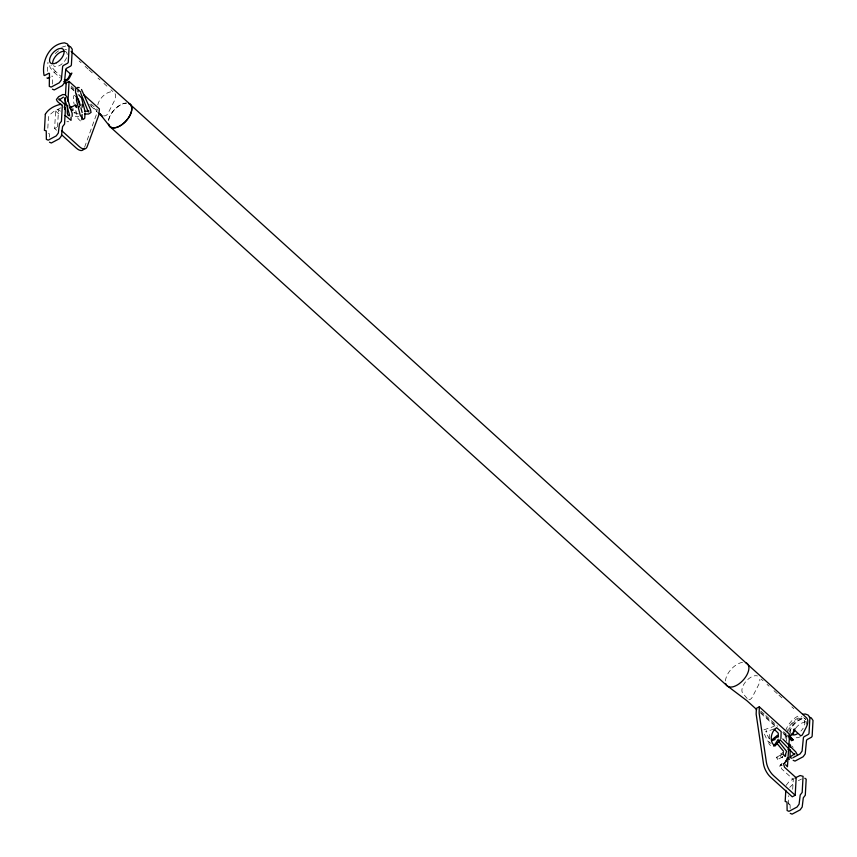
<?xml version="1.0" encoding="UTF-8"?>
<svg xmlns="http://www.w3.org/2000/svg" width="857" height="857" viewBox="0 0 857 857"><rect width="100%" height="100%" fill="white"/><g stroke="black" fill="none" stroke-linecap="round" stroke-linejoin="round"><path stroke-width="0.64" stroke-dasharray="4.29 3.21" d="M52.459 84.061L52.556 76.38A1.243 0.675 -47.8 0 0 51.656 76.23M47.456 71.324L47.96 62.24M47.821 128.186L48.442 117.055L50.017 114.549L53.445 111.742L60.729 107.864M56.605 130.243L54.634 128.454L55.609 111.024L58.522 109.471L60.397 111.174M57.548 126.9L58.522 109.471M785.183 738.359L785.473 733.174M786.405 741.144L786.705 735.842L782.795 732.296M788.29 804.294L788.783 795.639M792.693 789.329L793.25 779.367L781.595 768.804L780.577 765.172L781.863 764.969M782.752 756.217L782.655 757.802L781.402 757.492L780.245 755.595L780.341 754.01L783.255 752.457M777.588 759.613L777.877 758.702L777.053 757.331L776.249 757.384L777.588 759.613L784.316 755.938M84.639 147.093L96.22 115.042L96.477 110.457L89.631 104.254M785.612 730.582C788.247 723.737 793.4 717.673 800.384 715.027M789.254 732.253C791.868 725.847 796.956 720.351 803.491 717.845M769.415 734.406L768.9 743.715L772.168 747.54M786.083 785.398L789.308 781.295L794.214 778.424M789.715 787.379L794.203 782.912M68.506 121.319L68.099 121.93L66.878 121.233M782.109 763.255L780.084 765.322L779.87 766.983L781.359 767.572M61.64 47.264L66.407 45.807M49.695 65.657A13.198 7.113 -47.8 0 0 50.777 68.464L54.066 72.309L55.576 71.495L61.833 77.173M54.634 128.454L56.573 127.414M786.705 735.842L789.618 734.288M776.249 757.384L781.895 754.374M780.245 755.595L783.159 754.042M798.37 780.684L801.488 779.024M781.691 764.562L780.084 765.322L781.702 764.894L782.495 766.287M763.973 729.81L773.989 726.393M73.938 112.792L76.08 112.042M774 729.018L765.708 731.824L766.404 730.571L766.447 733.431L770.068 740.191M790.165 808.494L790.111 804.841L788.547 804.787M48.463 133.521L49.352 133.681L49.406 137.334M78.341 113.852L73.616 112.792M75.309 116.241L78.833 116.423M780.341 754.01L781.595 754.321M74.934 95.502L73.691 95.78L73.423 100.655L74.195 104.425M771.043 743.469L767.54 740.919L763.212 731.449M80.451 120.976L78.051 118.641L75.437 109.385M79.144 60.986L81.136 62.786M85.1 66.375L88.078 69.074M89.074 69.974L94.034 74.473M97.998 78.062L99.99 79.862M103.954 83.461L106.932 86.161M110.907 89.76L112.888 91.549M761.102 679.001L763.084 680.801M767.047 684.389L769.04 686.189M774 690.688L777.963 694.277M778.959 695.177L781.938 697.877M791.857 706.864L793.839 708.664M803.77 717.663L805.751 719.452A11.527 6.213 -47.8 0 0 796.485 720.137A11.527 6.213 -47.8 0 0 788.676 731.085M804.08 720.566L805.634 721.98M71.195 86.064L74.152 88.742M90.938 103.954L97.848 110.21M760.877 711.096L764.819 714.674M765.804 715.563L777.653 726.297M783.577 731.664L786.544 734.342M71.045 87.414L73.981 90.071M760.298 711.91L775.949 726.093M54.066 72.309L60.322 77.976M787.133 736.656L784.455 734.224L786.351 736.442A4.799 2.582 -47.8 0 0 787.337 736.945M71.013 88.153L73.97 90.842M90.756 106.043L97.666 112.31M760.684 713.185L775.499 726.607M783.394 733.763L786.351 736.442M791.589 745.901L793.143 747.304M55.609 111.024L60.301 115.277M788.269 803.073L789.822 804.477M747.175 698.455L742.858 693.409A11.527 6.213 -47.8 0 1 745.751 681.615A11.527 6.213 -47.8 0 1 757.492 675.959M55.576 71.495L51.945 67.264A11.527 6.213 -47.8 0 1 51.066 65.293M55.298 53.627A13.198 7.113 -47.8 0 1 59.454 50.242M103.772 115.577A3.117 1.682 -47.8 0 0 105.818 115.566A3.117 1.682 -47.8 0 0 107.993 113.328L114.195 101.201A11.527 6.213 -47.8 0 0 114.87 93.349M97.773 104.897A11.527 6.213 -47.8 0 1 104.19 95.041A11.527 6.213 -47.8 0 1 113.285 92.095M64.864 49.535A11.527 6.213 -47.8 0 1 66.653 49.835M126.504 103.044A15.04 8.109 -47.8 0 0 108.378 121.705A15.04 8.109 -47.8 0 1 126.397 103.108M64.896 51.324A9.341 5.035 -47.8 0 1 64.339 61.511A9.341 5.035 -47.8 0 1 53.434 65.603M725.451 680.94A15.04 8.109 -47.8 0 1 743.565 662.29M787.229 732.896A13.198 7.113 -47.8 0 1 801.959 716.645M748.879 699.805A3.117 1.682 -47.8 0 0 752.253 697.212L758.466 685.086A11.527 6.213 -47.8 0 0 759.848 679.29M806.491 721.551A11.527 6.213 -47.8 0 1 806.266 724.283M790.615 733.196A9.341 5.035 -47.8 0 1 798.585 720.298A9.341 5.035 -47.8 0 1 803.705 727.218M803.148 728.204A9.341 5.035 -47.8 0 1 800.909 731.075M800.32 736.731A9.341 5.035 -47.8 0 1 794.193 736.763M795.799 728.118A9.341 5.035 -47.8 0 1 804.659 722.376"/><path stroke-width="1.29" d="M790.143 749.843L790.058 757.513L791.911 758.263M790.175 747.283L790.208 744.722A1.243 0.675 -47.8 0 0 789.308 744.572M72.888 108.839L72.813 110.435L71.559 110.146L70.392 108.261L70.478 106.664L71.72 106.954M64.671 109.525L65.346 97.58M65.496 94.923L66.16 82.99L69.074 81.436L80.804 92.063M67.735 105.315C68.003 107.671 65.635 115.77 69.428 115.824M67.96 101.33L69.074 81.436M76.605 94.227L76.487 100.387L80.226 115.266L83.365 119.423L84.736 118.202L85.036 112.963M81.822 119.755L82.122 114.517M759.302 706.821L759.141 713.185L766.383 762.227A12.459 5.817 61.9 0 0 773.517 775.606L795.2 795.242L792.275 796.796L770.604 777.16A12.459 5.817 61.9 0 1 763.469 763.78L756.153 714.117L756.388 708.375L759.302 706.821L789.618 734.288L787.433 766.736L785.633 764.733M778.402 736.838L778.242 733.153L774.182 729.232M785.805 790.347L785.183 801.477L787.005 802.023L787.122 810.551L788.976 811.333L797.031 807.048L799.088 804.177L800.202 794.996L802.184 792.414L803.084 776.335L800.138 775.521L795.253 777.867M795.2 795.242L796.174 777.813L784.509 767.251L783.491 763.619L784.776 763.416M783.255 752.457L783.159 754.042L784.316 755.938L785.569 756.249L785.665 754.663M75.62 88.817L75.555 92.556L79.562 104.747M778.263 739.28L773.742 746.179M780.909 738.638L781.156 731.599L776.646 727.7C770.882 731.375 768.761 742.183 775.082 745.986L780.202 739.634M784.991 755.66L786.587 751.353L778.413 741.069M64.093 81.511A4.799 2.582 -47.8 0 0 69.61 77.537L71.881 73.091L70.37 73.906L68.506 77.548A3.117 1.682 -47.8 0 1 66.332 79.787A3.117 1.682 -47.8 0 1 64.286 79.797M795.125 728.536L792.854 732.981A4.799 2.582 -47.8 0 1 788.729 736.774M78.426 107.896L79.594 106.322M784.605 762.869L786.308 760.727L785.88 761.744L787.24 758.006L788.826 758.177L789.308 759.506M772.468 739.387L777.363 735.327M790.165 756.945L794.846 753.667L794.471 754.728L780.845 740.577M49.835 77.205L48.013 78.18A1.243 0.675 -47.8 0 1 47.092 77.805M69.781 107.982L75.255 105.165L76.155 105.347L76.423 107.489L75.255 105.165M789.49 735.67L793.121 739.902L791.611 740.705L789.136 737.823M793.068 757.642L800.031 753.924L802.088 751.096L803.405 737.684A1.243 0.675 -47.8 0 1 804.369 736.549L808.012 734.599A1.243 0.675 -47.8 0 0 809.04 733.196L809.908 717.63L808.183 715.102L805.301 714.01L802.805 714.277M63.418 97.13L59.176 100.012L58.929 98.823L65.164 104.854M773.775 738.991L777.952 736.838M772.264 740.577L775.135 739.495M84.843 111.421L88.935 110.885L88.357 111.999L80.729 93.124M84.864 114.024L88.646 114.024L91.035 112.438L90.531 109.664L81.49 89.471M77.548 87.457L79.187 87.585M67.649 45.667L70.531 46.76L72.256 49.288L71.388 64.853A1.243 0.675 -47.8 0 1 70.36 66.257L66.717 68.206A1.243 0.675 -47.8 0 0 65.753 69.342L64.436 82.754L62.379 85.582L54.259 89.921L52.406 89.182M809.372 717.191L811.3 717.92L813.014 720.448L812.147 736.013A1.243 0.675 -47.8 0 1 811.129 737.416L807.476 739.366A1.243 0.675 -47.8 0 0 806.512 740.502L805.205 753.914L803.148 756.742L795.017 761.08L793.164 760.33M49.47 142.208L51.334 142.99L59.379 138.705L61.436 135.834L62.55 126.654L64.543 124.072L65.443 107.993L64.05 107.071M790.24 813.368L792.093 814.15L800.138 809.865L802.195 806.994L803.309 797.803L805.291 795.232L806.191 779.152L804.809 778.231M130.575 104.672L71.131 51.366M61.276 104.875L57.376 101.426L56.391 99.551L58.597 96.712L62.818 94.516L65.25 94.784L66.803 96.777L72.159 113.381L72.181 116.327M130.468 104.736L806.694 717.962A13.198 7.113 -47.8 0 1 806.201 727.336L802.27 735.017L800.759 735.82L793.614 729.339M65.903 69.856L70.37 73.906M83.74 94.72L99.391 108.903L98.855 114.934L87.103 146.761A12.459 5.817 61.9 0 1 79.219 146.536L61.49 130.468M788.644 735.852L793.121 739.902M78.758 94.773L81.501 97.869L85.111 111.656M64.104 81.897L66.075 83.686M98.651 113.199L102.594 116.777L100.001 113.756M756.742 709.607L746.865 700.662L726.715 685.461L109.546 126.279M75.844 96.327L78.587 99.423M65.1 115.427L71.024 120.376L71.099 117.088M61.533 134.699L76.305 148.09A12.459 5.817 61.9 0 0 84.179 148.315M776.763 743.148L783.555 751.289M99.862 113.82L109.653 126.225M782.816 739.013L795.746 751.868L797.289 754.706M64.532 98.105L69.653 115.395M78.919 100.633L80.258 105.465M80.933 107.886L82.154 112.535M77.837 90.778L78.073 91.849M82.154 104.286L82.208 107.179M128.839 103.451A15.04 8.109 -47.8 0 1 125.465 121.598A15.04 8.109 -47.8 0 1 108.625 124.265M52.641 62.807A9.341 5.035 -47.8 0 1 63.9 51.216M745.901 662.697A15.04 8.109 -47.8 0 1 742.526 680.833A15.04 8.109 -47.8 0 1 725.686 683.5M128.732 103.504A15.04 8.109 -47.8 0 1 125.358 121.651A15.04 8.109 -47.8 0 1 108.518 124.319M797.214 733.913A9.341 5.035 -47.8 0 1 791.086 733.946M788.772 749.339A1.243 0.675 -47.8 0 1 787.958 749.339M793.411 733.956A9.341 5.035 -47.8 0 1 794.568 730.11M49.449 73.563L49.288 86.364L51.152 87.103L59.272 82.765L61.329 79.937L62.636 66.525A1.243 0.675 -47.8 0 1 63.611 65.389L67.253 63.45A1.243 0.675 -47.8 0 0 68.281 62.036L69.149 46.471L67.424 43.943L64.543 42.85C49.288 43.986 41.522 61.254 43.986 74.987A1.243 0.675 -47.8 0 0 44.907 75.362L48.549 73.413A1.243 0.675 -47.8 0 1 49.449 73.563M45.325 114.238L44.435 130.318L46.246 130.864L46.364 139.391L48.217 140.173L56.262 135.888L58.33 133.017L59.433 123.837L61.425 121.255L62.325 105.175L60.943 104.254C54.987 105.465 48.463 108.764 45.325 114.238M56.455 62.754A9.341 5.035 -47.8 0 0 63.322 49.406A9.341 5.035 -47.8 0 0 50.702 56.144A9.341 5.035 -47.8 0 0 56.455 62.754"/></g></svg>
